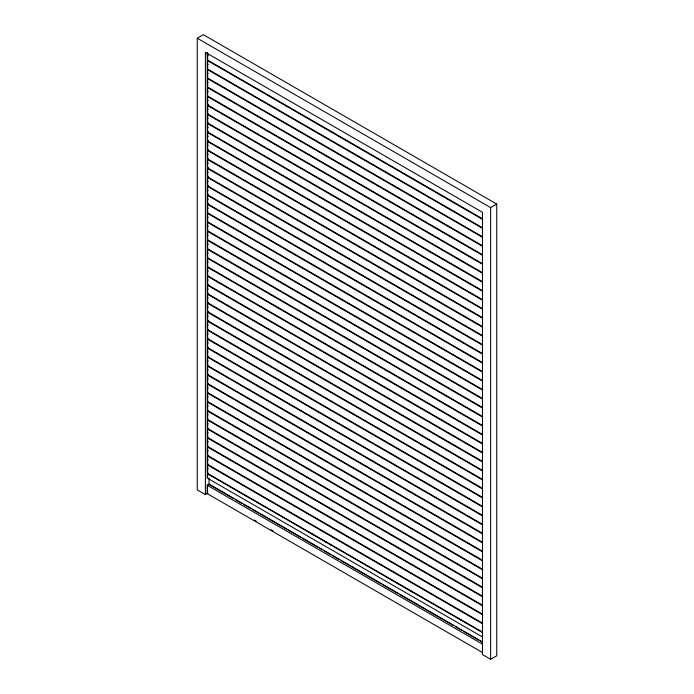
<?xml version="1.0" encoding="UTF-8"?>
<svg xmlns="http://www.w3.org/2000/svg" width="694" height="694" viewBox="0 0 694 694"><rect width="100%" height="100%" fill="white"/><g stroke="black" fill="none" stroke-linecap="round" stroke-linejoin="round"><path stroke-width="1.04" d="M482.408 641.907L209.068 484.1L207.211 485.236L207.176 493.599L482.391 652.49M482.642 227.84L207.376 68.923L207.246 67.57A71.335 41.189 -60 0 1 207.298 60.482L207.671 60.092M482.642 236.828L207.376 77.901L207.246 76.557A71.335 41.189 -60 0 1 207.298 69.469L207.671 69.079M482.642 245.815L207.376 86.889L207.246 85.544A71.335 41.189 -60 0 1 207.298 78.457L207.671 78.066M482.642 254.802L207.376 95.876L207.246 94.523A71.335 41.189 -60 0 1 207.298 87.444L207.671 87.045M482.642 263.789L207.376 104.863L207.246 103.51A71.335 41.189 -60 0 1 207.298 96.431L207.671 96.032M482.642 272.768L207.376 113.851L207.246 112.497A71.335 41.189 -60 0 1 207.298 105.41L208.356 104.968M482.642 281.755L207.376 122.838L207.246 121.485A71.335 41.189 -60 0 1 207.298 114.397L207.671 114.007M482.642 290.743L207.376 131.817L207.246 130.472A71.335 41.189 -60 0 1 207.298 123.385L207.671 122.994M482.642 299.73L207.376 140.804L207.246 139.459A71.335 41.189 -60 0 1 207.298 132.372L207.671 131.981M482.642 308.717L207.376 149.791L207.246 148.438A71.335 41.189 -60 0 1 207.298 141.359L207.671 140.96M482.642 317.705L207.376 158.779L207.246 157.425A71.335 41.189 -60 0 1 207.298 150.346L207.671 149.947M482.642 326.683L207.376 167.766L207.246 166.413A71.335 41.189 -60 0 1 207.298 159.325L207.671 158.935M482.642 335.67L207.376 176.753L207.246 175.4A71.335 41.189 -60 0 1 207.298 168.312L207.671 167.922M482.642 344.658L207.376 185.732L207.246 184.387A71.335 41.189 -60 0 1 207.298 177.3L207.671 176.909M482.642 353.645L207.376 194.719L207.246 193.374A71.335 41.189 -60 0 1 207.298 186.287L207.671 185.888M482.642 362.632L207.376 203.706L207.246 202.353A71.335 41.189 -60 0 1 207.298 195.274L207.671 194.875M482.642 371.62L207.376 212.694L207.246 211.34A71.335 41.189 -60 0 1 207.298 204.262L207.671 203.863M482.642 380.598L207.376 221.681L207.246 220.328A71.335 41.189 -60 0 1 207.298 213.24L207.671 212.85M482.642 389.586L207.376 230.66L207.246 229.315A71.335 41.189 -60 0 1 207.298 222.227L207.671 221.837M482.642 398.573L207.376 239.647L207.246 238.302A71.335 41.189 -60 0 1 207.298 231.215L207.671 230.824M482.642 407.56L207.376 248.634L207.246 247.29A71.335 41.189 -60 0 1 207.298 240.202L207.671 239.803M482.642 416.547L207.376 257.621L207.246 256.268A71.335 41.189 -60 0 1 207.298 249.189L207.671 248.79M482.642 425.535L207.376 266.609L207.246 265.255A71.335 41.189 -60 0 1 207.298 258.177L207.671 257.778M482.642 434.513L207.376 275.596L207.246 274.243A71.335 41.189 -60 0 1 207.298 267.155L207.671 266.765M482.642 443.501L207.376 284.575L207.246 283.23A71.335 41.189 -60 0 1 207.298 276.143L207.671 275.752M482.642 452.488L207.376 293.562L207.246 292.217A71.335 41.189 -60 0 1 207.298 285.13L207.671 284.74M482.642 461.475L207.376 302.549L207.246 301.205A71.335 41.189 -60 0 1 207.298 294.117L207.671 293.718M482.642 470.463L207.376 311.537L207.246 310.183A71.335 41.189 -60 0 1 207.298 303.104L207.671 302.705M482.642 479.441L207.376 320.524L207.246 319.171A71.335 41.189 -60 0 1 207.298 312.083L207.671 311.693M482.642 488.429L207.376 329.511L207.246 328.158A71.335 41.189 -60 0 1 207.298 321.07L207.671 320.68M482.642 497.416L207.376 338.49L207.246 337.145A71.335 41.189 -60 0 1 207.298 330.058L207.671 329.667M482.642 506.403L207.376 347.477L207.246 346.132A71.335 41.189 -60 0 1 207.298 339.045L207.671 338.655M482.642 515.39L207.376 356.464L207.246 355.111A71.335 41.189 -60 0 1 207.298 348.032L207.671 347.633M482.642 524.378L207.376 365.452L207.246 364.098A71.335 41.189 -60 0 1 207.298 357.02L207.671 356.621M482.642 533.356L207.376 374.439L207.246 373.086A71.335 41.189 -60 0 1 207.298 365.998L207.671 365.608M482.642 542.344L207.376 383.426L207.246 382.073A71.335 41.189 -60 0 1 207.298 374.986L207.671 374.595M482.642 551.331L207.376 392.405L207.246 391.06A71.335 41.189 -60 0 1 207.298 383.973L208.356 383.53M482.642 560.318L207.376 401.392L207.246 400.048A71.335 41.189 -60 0 1 207.298 392.96L207.671 392.57M482.642 569.306L207.376 410.38L207.246 409.026A71.335 41.189 -60 0 1 207.298 401.947L207.671 401.548M482.642 578.293L207.376 419.367L207.246 418.014A71.335 41.189 -60 0 1 207.298 410.935L207.671 410.536M482.642 587.271L207.376 428.354L207.246 427.001A71.335 41.189 -60 0 1 207.298 419.913L207.671 419.523M482.642 596.259L207.376 437.341L207.246 435.988A71.335 41.189 -60 0 1 207.298 428.901L207.671 428.51M482.642 605.246L207.376 446.32L207.246 444.975A71.335 41.189 -60 0 1 207.298 437.888L207.671 437.498M482.642 614.233L207.376 455.307L207.246 453.963A71.335 41.189 -60 0 1 207.298 446.875L207.671 446.476M482.642 623.221L207.376 464.295L207.246 462.941A71.335 41.189 -60 0 1 207.298 455.863L208.356 455.411M482.642 632.208L207.376 473.282L207.246 471.929A71.335 41.189 -60 0 1 207.298 464.85L207.671 464.451M208.356 473.386L207.298 473.829L207.211 478.045L482.425 636.936M207.957 55.242L207.645 55.546A47.452 27.396 -60 0 1 207.68 52.779M207.957 64.23L207.645 64.525A47.452 27.396 -60 0 1 207.723 60.82L207.905 60.543M207.957 73.217L207.645 73.512A47.452 27.396 -60 0 1 207.723 69.808L207.905 69.53M207.957 82.204L207.645 82.499A47.452 27.396 -60 0 1 207.723 78.795L207.905 78.517M207.957 91.192L207.645 91.487A47.452 27.396 -60 0 1 207.723 87.774L207.905 87.505M207.957 100.179L207.645 100.474A47.452 27.396 -60 0 1 207.723 96.761L207.905 96.492M207.957 109.158L207.645 109.461A47.452 27.396 -60 0 1 207.723 105.748L207.905 105.479M207.957 118.145L207.645 118.44A47.452 27.396 -60 0 1 207.723 114.736L207.905 114.458M207.957 127.132L207.645 127.427A47.452 27.396 -60 0 1 207.723 123.723L207.905 123.445M207.957 136.119L207.645 136.414A47.452 27.396 -60 0 1 207.723 132.701L207.905 132.433M207.957 145.107L207.645 145.402A47.452 27.396 -60 0 1 207.723 141.689L207.905 141.42M207.957 154.085L207.645 154.389A47.452 27.396 -60 0 1 207.723 150.676L207.905 150.407M207.957 163.073L207.645 163.376A47.452 27.396 -60 0 1 207.723 159.663L207.905 159.386M207.957 172.06L207.645 172.355A47.452 27.396 -60 0 1 207.723 168.651L207.905 168.373M207.957 181.047L207.645 181.342A47.452 27.396 -60 0 1 207.723 177.638L207.905 177.36M207.957 190.035L207.645 190.33A47.452 27.396 -60 0 1 207.723 186.617L207.905 186.348M207.957 199.022L207.645 199.317A47.452 27.396 -60 0 1 207.723 195.604L207.905 195.335M207.957 208L207.645 208.304A47.452 27.396 -60 0 1 207.723 204.591L207.905 204.322M207.957 216.988L207.645 217.291A47.452 27.396 -60 0 1 207.723 213.578L207.905 213.301M207.957 225.975L207.645 226.27A47.452 27.396 -60 0 1 207.723 222.566L207.905 222.288M207.957 234.962L207.645 235.257A47.452 27.396 -60 0 1 207.723 231.553L207.905 231.276M207.957 243.95L207.645 244.245A47.452 27.396 -60 0 1 207.723 240.532L207.905 240.263M207.957 252.937L207.645 253.232A47.452 27.396 -60 0 1 207.723 249.519L207.905 249.25M207.957 261.916L207.645 262.219A47.452 27.396 -60 0 1 207.723 258.506L207.905 258.237M207.957 270.903L207.645 271.207A47.452 27.396 -60 0 1 207.723 267.494L207.905 267.216M207.957 279.89L207.645 280.185A47.452 27.396 -60 0 1 207.723 276.481L207.905 276.203M207.957 288.877L207.645 289.172A47.452 27.396 -60 0 1 207.723 285.468L207.905 285.191M207.957 297.865L207.645 298.16A47.452 27.396 -60 0 1 207.723 294.447L207.905 294.178M207.957 306.852L207.645 307.147A47.452 27.396 -60 0 1 207.723 303.434L207.905 303.165M207.957 315.831L207.645 316.134A47.452 27.396 -60 0 1 207.723 312.421L207.905 312.153M207.957 324.818L207.645 325.113A47.452 27.396 -60 0 1 207.723 321.409L207.905 321.131M207.957 333.805L207.645 334.1A47.452 27.396 -60 0 1 207.723 330.396L207.905 330.118M207.957 342.793L207.645 343.088A47.452 27.396 -60 0 1 207.723 339.383L207.905 339.106M207.957 351.78L207.645 352.075A47.452 27.396 -60 0 1 207.723 348.362L207.905 348.093M207.957 360.767L207.645 361.062A47.452 27.396 -60 0 1 207.723 357.349L207.905 357.08M207.957 369.746L207.645 370.049A47.452 27.396 -60 0 1 207.723 366.337L207.905 366.068M207.957 378.733L207.645 379.028A47.452 27.396 -60 0 1 207.723 375.324L207.905 375.046M207.957 387.72L207.645 388.015A47.452 27.396 -60 0 1 207.723 384.311L207.905 384.034M207.957 396.708L207.645 397.003A47.452 27.396 -60 0 1 207.723 393.29L207.905 393.021M207.957 405.695L207.645 405.99A47.452 27.396 -60 0 1 207.723 402.277L207.905 402.008M207.957 414.674L207.645 414.977A47.452 27.396 -60 0 1 207.723 411.264L207.905 410.995M207.957 423.661L207.645 423.965A47.452 27.396 -60 0 1 207.723 420.252L207.905 419.974M207.957 432.648L207.645 432.943A47.452 27.396 -60 0 1 207.723 429.239L207.905 428.961M207.957 441.636L207.645 441.931A47.452 27.396 -60 0 1 207.723 438.226L207.905 437.949M207.957 450.623L207.645 450.918A47.452 27.396 -60 0 1 207.723 447.205L207.905 446.936M207.957 459.61L207.645 459.905A47.452 27.396 -60 0 1 207.723 456.192L207.905 455.923M207.957 468.589L207.645 468.892A47.452 27.396 -60 0 1 207.723 465.18L207.905 464.911M205.407 494.622L197.252 489.921L197.252 38.231L203.368 34.7L496.748 204.079L496.748 655.769L490.632 659.3L482.486 654.598L482.486 212.312L205.407 52.345L205.407 494.622L208.027 493.113M197.252 38.231L490.632 207.61L496.748 204.079M207.905 473.889L207.723 474.167A47.452 27.396 -60 0 0 207.636 476.96L207.636 477.316M207.948 55.676L207.645 55.737A39.688 22.911 -60 0 0 207.74 59.432M207.948 64.655L207.645 64.724A39.688 22.911 -60 0 0 207.74 68.42M207.948 73.642L207.645 73.711A39.688 22.911 -60 0 0 207.74 77.407M207.948 82.629L207.645 82.699A39.688 22.911 -60 0 0 207.74 86.386M207.948 91.617L207.645 91.686A39.688 22.911 -60 0 0 207.74 95.373M207.948 100.604L207.645 100.665A39.688 22.911 -60 0 0 207.74 104.36M207.948 109.591L207.645 109.652A39.688 22.911 -60 0 0 207.74 113.348M207.948 118.57L207.645 118.639A39.688 22.911 -60 0 0 207.74 122.335M207.948 127.557L207.645 127.627A39.688 22.911 -60 0 0 207.74 131.322M207.948 136.544L207.645 136.614A39.688 22.911 -60 0 0 207.74 140.301M207.948 145.532L207.645 145.601A39.688 22.911 -60 0 0 207.74 149.288M207.948 154.519L207.645 154.58A39.688 22.911 -60 0 0 207.74 158.275M207.948 163.506L207.645 163.567A39.688 22.911 -60 0 0 207.74 167.263M207.948 172.485L207.645 172.554A39.688 22.911 -60 0 0 207.74 176.25M207.948 181.472L207.645 181.542A39.688 22.911 -60 0 0 207.74 185.237M207.948 190.46L207.645 190.529A39.688 22.911 -60 0 0 207.74 194.216M207.948 199.447L207.645 199.516A39.688 22.911 -60 0 0 207.74 203.203M207.948 208.434L207.645 208.495A39.688 22.911 -60 0 0 207.74 212.191M207.948 217.422L207.645 217.482A39.688 22.911 -60 0 0 207.74 221.178M207.948 226.4L207.645 226.47A39.688 22.911 -60 0 0 207.74 230.165M207.948 235.387L207.645 235.457A39.688 22.911 -60 0 0 207.74 239.144M207.948 244.375L207.645 244.444A39.688 22.911 -60 0 0 207.74 248.131M207.948 253.362L207.645 253.431A39.688 22.911 -60 0 0 207.74 257.118M207.948 262.349L207.645 262.41A39.688 22.911 -60 0 0 207.74 266.106M207.948 271.337L207.645 271.397A39.688 22.911 -60 0 0 207.74 275.093M207.948 280.315L207.645 280.385A39.688 22.911 -60 0 0 207.74 284.08M207.948 289.303L207.645 289.372A39.688 22.911 -60 0 0 207.74 293.059M207.948 298.29L207.645 298.359A39.688 22.911 -60 0 0 207.74 302.046M207.948 307.277L207.645 307.338A39.688 22.911 -60 0 0 207.74 311.033M207.948 316.264L207.645 316.325A39.688 22.911 -60 0 0 207.74 320.021M207.948 325.243L207.645 325.312A39.688 22.911 -60 0 0 207.74 329.008M207.948 334.23L207.645 334.3A39.688 22.911 -60 0 0 207.74 337.995M207.948 343.218L207.645 343.287A39.688 22.911 -60 0 0 207.74 346.974M207.948 352.205L207.645 352.274A39.688 22.911 -60 0 0 207.74 355.961M207.948 361.192L207.645 361.253A39.688 22.911 -60 0 0 207.74 364.949M207.948 370.18L207.645 370.24A39.688 22.911 -60 0 0 207.74 373.936M207.948 379.158L207.645 379.228A39.688 22.911 -60 0 0 207.74 382.923M207.948 388.146L207.645 388.215A39.688 22.911 -60 0 0 207.74 391.91M207.948 397.133L207.645 397.202A39.688 22.911 -60 0 0 207.74 400.889M207.948 406.12L207.645 406.19A39.688 22.911 -60 0 0 207.74 409.876M207.948 415.107L207.645 415.168A39.688 22.911 -60 0 0 207.74 418.864M207.948 424.095L207.645 424.155A39.688 22.911 -60 0 0 207.74 427.851M207.948 433.073L207.645 433.143A39.688 22.911 -60 0 0 207.74 436.838M207.948 442.061L207.645 442.13A39.688 22.911 -60 0 0 207.74 445.826M207.948 451.048L207.645 451.117A39.688 22.911 -60 0 0 207.74 454.804M207.948 460.035L207.645 460.105A39.688 22.911 -60 0 0 207.74 463.792M207.948 469.023L207.645 469.083A39.688 22.911 -60 0 0 207.74 472.779M208.313 104.837L207.437 104.898M208.313 113.816L207.437 113.885M208.313 122.803L207.437 122.864M208.313 131.791L207.437 131.851M208.313 140.778L207.437 140.839M208.313 149.765L207.437 149.826M208.313 158.752L207.437 158.813M208.313 167.731L207.437 167.801M208.313 176.718L207.437 176.779M208.313 185.706L207.437 185.766M208.313 194.693L207.437 194.754M208.313 203.68L207.437 203.741M208.313 284.549L207.437 284.609M208.313 293.536L207.437 293.597M208.313 302.523L207.437 302.584M208.313 311.511L207.437 311.571M208.313 320.489L207.437 320.559M208.313 329.477L207.437 329.537M208.313 338.464L207.437 338.525M208.313 347.451L207.437 347.512M208.313 356.438L207.437 356.499M208.313 365.426L207.437 365.486M208.313 374.404L207.437 374.474M208.313 455.281L207.437 455.342M208.313 464.269L207.437 464.329M208.313 473.256L207.437 473.317M207.228 52.952A71.335 41.189 -60 0 0 207.246 58.582L207.506 59.97M207.437 59.97L482.642 218.853M207.298 60.482L482.504 219.373M207.298 69.469L482.504 228.361M207.298 78.457L482.504 237.348M207.298 87.444L482.504 246.335M207.298 96.431L482.504 255.314M207.298 105.41L482.504 264.301M207.298 114.397L482.504 273.289M207.298 123.385L482.504 282.276M207.298 132.372L482.504 291.263M207.298 141.359L482.504 300.25M207.298 150.346L482.504 309.229M207.298 159.325L482.504 318.216M207.298 168.312L482.504 327.204M207.298 177.3L482.504 336.191M207.298 186.287L482.504 345.178M207.298 195.274L482.504 354.166M207.298 204.262L482.504 363.144M207.298 213.24L482.504 372.131M207.298 222.227L482.504 381.119M207.298 231.215L482.504 390.106M207.298 240.202L482.504 399.093M207.298 249.189L482.504 408.081M207.298 258.177L482.504 417.059M207.298 267.155L482.504 426.047M207.298 276.143L482.504 435.034M207.298 285.13L482.504 444.021M207.298 294.117L482.504 453.009M207.298 303.104L482.504 461.996M207.298 312.083L482.504 470.974M207.298 321.07L482.504 479.962M207.298 330.058L482.504 488.949M207.298 339.045L482.504 497.936M207.298 348.032L482.504 506.924M207.298 357.02L482.504 515.902M207.298 365.998L482.504 524.89M207.298 374.986L482.504 533.877M207.298 383.973L482.504 542.864M207.298 392.96L482.504 551.851M207.298 401.947L482.504 560.839M207.298 410.935L482.504 569.817M207.298 419.913L482.504 578.805M207.298 428.901L482.504 587.792M207.298 437.888L482.504 596.779M207.298 446.875L482.504 605.767M207.298 455.863L482.504 614.754M207.298 464.85L482.504 623.733M244.409 494.969L246.283 496.054M257.517 502.534L259.391 503.618M311.814 533.886L313.679 534.961M324.913 541.45L326.787 542.526M329.598 544.148L331.472 545.232M392.31 580.358L394.183 581.442M396.994 583.064L398.868 584.14M410.102 590.629L411.967 591.713M459.714 619.274L461.588 620.349M464.39 621.971L466.264 623.056M477.498 629.545L479.372 630.62M207.359 473.698L482.573 632.59M233.41 498.535L209.068 484.481L207.515 485.384L207.515 493.018M235.275 499.619L241.833 503.402M243.707 504.486L250.256 508.268M252.13 509.344L258.68 513.126M260.554 514.211L300.806 537.451M302.679 538.527L317.652 547.176M319.526 548.26L322.337 549.882M324.202 550.958L330.76 554.74M332.634 555.825L339.184 559.607M341.058 560.691L381.31 583.923M383.183 585.007L398.156 593.656M400.03 594.732L453.39 625.546M455.255 626.621L461.814 630.404M463.679 631.488L478.66 640.137M480.534 641.213L482.408 642.297M207.211 485.236L482.425 644.127M254.316 520.04L256.19 521.125M271.163 529.774L273.037 530.849M490.632 207.61L490.632 659.3M209.068 478.053L209.068 484.1"/></g></svg>
